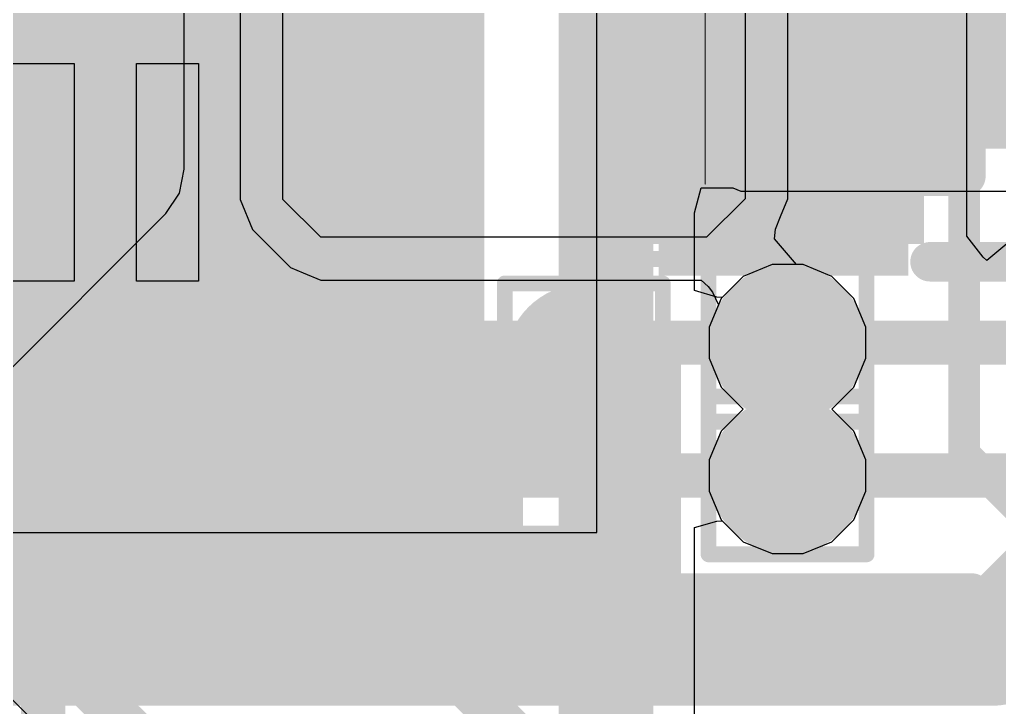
# Model space of a CAD drawing. Header units: inches. Extents: x -6 to 284, y -12 to 154.
# Drawn here: x 24.913 to 28.063, y -9.641 to -7.428 of the extents above; entities that cross this region are included whole.
import ezdxf

# ---------------------------------------------------------------- set-up
doc = ezdxf.new("R2010")
doc.units = ezdxf.units.IN
for name, color, linetype in [('Bottom Layer', 5, 'Continuous'), ('Bottom Overlay', 54, 'Continuous'), ('Bottom Paste', 16, 'Continuous'), ('Bottom Solder', 6, 'Continuous'), ('Drill Drawing', 1, 'Continuous'), ('GND-1', 16, 'Continuous'), ('GND-2', 90, 'Continuous'), ('GND-3', 216, 'Continuous'), ('GND-4', 54, 'Continuous'), ('PWR-1', 156, 'Continuous'), ('PWR-2', 130, 'Continuous'), ('Signal L1', 76, 'Continuous'), ('Signal L2', 6, 'Continuous'), ('Top Layer', 1, 'Continuous'), ('Top Overlay', 2, 'Continuous'), ('Top Paste', 8, 'Continuous'), ('Top Solder', 216, 'Continuous'), ('Via Holes', 16, 'Continuous')]:
    doc.layers.add(name, color=color, linetype=linetype)

# ---------------------------------------------------------------- blocks, each defined once
blk = doc.blocks.new('QFN_64__7_5_7_5__15')
at = {"layer": 'Top Layer'}
for points in [[(-3.1, 4.0076), (-2.9, 4.0076), (-2.9, 3.3076), (-3.1, 3.3076)], [(-2.6999, 4.0076), (-2.4999, 4.0076), (-2.4999, 3.3076), (-2.6999, 3.3076)]]:
    blk.add_hatch(color=1, dxfattribs=at).paths.add_polyline_path(points)
at = {"layer": 'Top Solder'}
for points in [[(-3.1508, 4.0584), (-2.8492, 4.0584), (-2.8492, 3.2568), (-3.1508, 3.2568)], [(-2.7507, 4.0584), (-2.4491, 4.0584), (-2.4491, 3.2568), (-2.7507, 3.2568)]]:
    blk.add_hatch(color=216, dxfattribs=at).paths.add_polyline_path(points)
at = {"layer": 'Top Overlay'}
for points in [[(-3.2644, 3.8262, 0.127, 0.127, 0), (-3.8262, 3.8262, 0.127, 0.127, 0)], [(-3.8262, 3.8262, 0.127, 0.127, 0), (-3.8262, 3.2644, 0.127, 0.127, 0)]]:
    blk.add_lwpolyline(points, format="xyseb", dxfattribs=at)
for points in [[(-3.858, 3.8262, 0.0635, 0.0635, 1), (-3.7945, 3.8262, 0.0635, 0.0635, 1)], [(-3.858, 3.8262, 0.0635, 0.0635, 1), (-3.7945, 3.8262, 0.0635, 0.0635, 1)], [(-3.2961, 3.8262, 0.0635, 0.0635, 1), (-3.2326, 3.8262, 0.0635, 0.0635, 1)], [(-3.858, 3.2644, 0.0635, 0.0635, 1), (-3.7945, 3.2644, 0.0635, 0.0635, 1)]]:
    blk.add_lwpolyline(points, format="xyseb", close=True, dxfattribs=at)
at = {"layer": 'Top Paste'}
for p, q in [((-3.1, 4.0076), (-3.1, 4.0076)), ((-3.1, 4.0076), (-2.9, 4.0076)), ((-3.1, 3.3076), (-3.1, 4.0076)), ((-2.9, 4.0076), (-2.9, 3.3076)), ((-2.6999, 4.0076), (-2.6999, 4.0076)), ((-2.6999, 4.0076), (-2.4999, 4.0076)), ((-2.6999, 3.3076), (-2.6999, 4.0076)), ((-2.9, 3.3076), (-3.1, 3.3076)), ((-2.4999, 3.3076), (-2.6999, 3.3076))]:
    blk.add_line(p, q, dxfattribs=at)
blk = doc.blocks.new('R___0201_46')
at = {"layer": 'Top Layer'}
for points in [[(-0.41, 0.185), (-0.14, 0.185), (-0.14, -0.185), (-0.41, -0.185)], [(0.14, 0.185), (0.41, 0.185), (0.41, -0.185), (0.14, -0.185)]]:
    blk.add_hatch(color=1, dxfattribs=at).paths.add_polyline_path(points)
at = {"layer": 'Top Paste'}
for points in [[(-0.41, 0.185), (-0.14, 0.185), (-0.14, -0.185), (-0.41, -0.185)], [(0.14, 0.185), (0.41, 0.185), (0.41, -0.185), (0.14, -0.185)]]:
    blk.add_hatch(color=8, dxfattribs=at).paths.add_polyline_path(points)
at = {"layer": 'Top Solder'}
for points in [[(-0.465, 0.24), (-0.085, 0.24), (-0.085, -0.24), (-0.465, -0.24)], [(0.085, 0.24), (0.465, 0.24), (0.465, -0.24), (0.085, -0.24)]]:
    blk.add_hatch(color=216, dxfattribs=at).paths.add_polyline_path(points)
at = {"layer": 'Top Overlay'}
for points in [[(-0.4826, 0.254, 0.127, 0.127, 0), (0.4826, 0.254, 0.127, 0.127, 0)], [(-0.4826, 0.254, 0.127, 0.127, 0), (-0.4826, -0.254, 0.127, 0.127, 0)], [(0.4826, 0.254, 0.127, 0.127, 0), (0.4826, -0.254, 0.127, 0.127, 0)], [(-0.4826, -0.254, 0.127, 0.127, 0), (0.4826, -0.254, 0.127, 0.127, 0)]]:
    blk.add_lwpolyline(points, format="xyseb", dxfattribs=at)
for points in [[(-0.5144, 0.254, 0.0635, 0.0635, 1), (-0.4509, 0.254, 0.0635, 0.0635, 1)], [(-0.5144, 0.254, 0.0635, 0.0635, 1), (-0.4509, 0.254, 0.0635, 0.0635, 1)], [(0.4508, 0.254, 0.0635, 0.0635, 1), (0.5143, 0.254, 0.0635, 0.0635, 1)], [(0.4508, 0.254, 0.0635, 0.0635, 1), (0.5143, 0.254, 0.0635, 0.0635, 1)], [(-0.5144, -0.254, 0.0635, 0.0635, 1), (-0.4509, -0.254, 0.0635, 0.0635, 1)], [(-0.5144, -0.254, 0.0635, 0.0635, 1), (-0.4509, -0.254, 0.0635, 0.0635, 1)], [(0.4508, -0.254, 0.0635, 0.0635, 1), (0.5143, -0.254, 0.0635, 0.0635, 1)], [(0.4508, -0.254, 0.0635, 0.0635, 1), (0.5143, -0.254, 0.0635, 0.0635, 1)]]:
    blk.add_lwpolyline(points, format="xyseb", close=True, dxfattribs=at)
blk = doc.blocks.new('IND_0603__1608_M_______51')
at = {"layer": 'Top Layer'}
for points in [[(-1, 0.4), (-0.4, 0.4), (-0.4, -0.4), (-1, -0.4)], [(0.4, 0.4), (1, 0.4), (1, -0.4), (0.4, -0.4)]]:
    blk.add_hatch(color=1, dxfattribs=at).paths.add_polyline_path(points)
at = {"layer": 'Top Paste'}
for points in [[(-1, 0.4), (-0.4, 0.4), (-0.4, -0.4), (-1, -0.4)], [(0.4, 0.4), (1, 0.4), (1, -0.4), (0.4, -0.4)]]:
    blk.add_hatch(color=8, dxfattribs=at).paths.add_polyline_path(points)
at = {"layer": 'Top Solder'}
for points in [[(-1.1016, 0.5016), (-0.2984, 0.5016), (-0.2984, -0.5016), (-1.1016, -0.5016)], [(0.2984, 0.5016), (1.1016, 0.5016), (1.1016, -0.5016), (0.2984, -0.5016)]]:
    blk.add_hatch(color=216, dxfattribs=at).paths.add_polyline_path(points)
at = {"layer": 'Top Overlay'}
for points in [[(0.2286, 0.4572, 0.127, 0.127, 0), (-0.2032, 0.4572, 0.127, 0.127, 0)], [(0.2286, -0.4572, 0.127, 0.127, 0), (-0.2032, -0.4572, 0.127, 0.127, 0)]]:
    blk.add_lwpolyline(points, format="xyseb", dxfattribs=at)
for points in [[(-0.2349, 0.4572, 0.0635, 0.0635, 1), (-0.1714, 0.4572, 0.0635, 0.0635, 1)], [(0.1969, 0.4572, 0.0635, 0.0635, 1), (0.2604, 0.4572, 0.0635, 0.0635, 1)], [(-0.2349, -0.4572, 0.0635, 0.0635, 1), (-0.1714, -0.4572, 0.0635, 0.0635, 1)], [(0.1969, -0.4572, 0.0635, 0.0635, 1), (0.2604, -0.4572, 0.0635, 0.0635, 1)]]:
    blk.add_lwpolyline(points, format="xyseb", close=True, dxfattribs=at)
blk = doc.blocks.new('R___0402_B_151')
at = {"layer": 'Bottom Layer'}
for points in [[(-0.2413, 0.3175), (-0.2413, -0.3175), (-0.6985, -0.3175), (-0.6985, 0.3175)], [(0.6985, 0.3175), (0.6985, -0.3175), (0.2413, -0.3175), (0.2413, 0.3175)]]:
    blk.add_hatch(color=5, dxfattribs=at).paths.add_polyline_path(points)
at = {"layer": 'Bottom Paste'}
for points in [[(-0.2413, 0.3175), (-0.2413, -0.3175), (-0.6985, -0.3175), (-0.6985, 0.3175)], [(0.6985, 0.3175), (0.6985, -0.3175), (0.2413, -0.3175), (0.2413, 0.3175)]]:
    blk.add_hatch(color=16, dxfattribs=at).paths.add_polyline_path(points)
at = {"layer": 'Bottom Solder'}
for points in [[(-0.1863, 0.3725), (-0.1863, -0.3725), (-0.7535, -0.3725), (-0.7535, 0.3725)], [(0.7535, 0.3725), (0.7535, -0.3725), (0.1863, -0.3725), (0.1863, 0.3725)]]:
    blk.add_hatch(color=6, dxfattribs=at).paths.add_polyline_path(points)
at = {"layer": 'Bottom Overlay'}
for points in [[(-0.7874, 0.4064, 0.127, 0.127, 0), (-0.7874, -0.4064, 0.127, 0.127, 0)], [(0.7874, 0.4064, 0.127, 0.127, 0), (-0.7874, 0.4064, 0.127, 0.127, 0)], [(0.7874, 0.4064, 0.127, 0.127, 0), (0.7874, -0.4064, 0.127, 0.127, 0)], [(-0.8128, 0.4318, 0.00323, 0.00323, 0), (0.8128, 0.4318, 0.00323, 0.00323, 0)], [(-0.7874, -0.4064, 0.127, 0.127, 0), (0.7874, -0.4064, 0.127, 0.127, 0)]]:
    blk.add_lwpolyline(points, format="xyseb", dxfattribs=at)
for points in [[(-0.8191, 0.4064, 0.0635, 0.0635, 1), (-0.7556, 0.4064, 0.0635, 0.0635, 1)], [(-0.8191, 0.4064, 0.0635, 0.0635, 1), (-0.7556, 0.4064, 0.0635, 0.0635, 1)], [(0.7557, 0.4064, 0.0635, 0.0635, 1), (0.8192, 0.4064, 0.0635, 0.0635, 1)], [(0.7557, 0.4064, 0.0635, 0.0635, 1), (0.8192, 0.4064, 0.0635, 0.0635, 1)], [(-0.8136, 0.4318, 0.00161, 0.00161, 1), (-0.812, 0.4318, 0.00161, 0.00161, 1)], [(0.812, 0.4318, 0.00161, 0.00161, 1), (0.8136, 0.4318, 0.00161, 0.00161, 1)], [(-0.8191, -0.4064, 0.0635, 0.0635, 1), (-0.7556, -0.4064, 0.0635, 0.0635, 1)], [(-0.8191, -0.4064, 0.0635, 0.0635, 1), (-0.7556, -0.4064, 0.0635, 0.0635, 1)], [(0.7557, -0.4064, 0.0635, 0.0635, 1), (0.8192, -0.4064, 0.0635, 0.0635, 1)], [(0.7557, -0.4064, 0.0635, 0.0635, 1), (0.8192, -0.4064, 0.0635, 0.0635, 1)]]:
    blk.add_lwpolyline(points, format="xyseb", close=True, dxfattribs=at)
blk = doc.blocks.new('0630CDMCCDS_3R3MC_B_238')
at = {"layer": 'Bottom Layer'}
blk.add_hatch(color=5, dxfattribs=at).paths.add_polyline_path([(-4.2, 1.6), (-1.8, 1.6), (-1.8, -1.6), (-4.2, -1.6)])
at = {"layer": 'Bottom Paste'}
blk.add_hatch(color=16, dxfattribs=at).paths.add_polyline_path([(-4.2, 1.6), (-1.8, 1.6), (-1.8, -1.6), (-4.2, -1.6)])
at = {"layer": 'Bottom Solder'}
blk.add_hatch(color=6, dxfattribs=at).paths.add_polyline_path([(-4.2508, 1.6508), (-1.7492, 1.6508), (-1.7492, -1.6508), (-4.2508, -1.6508)])

msp = doc.modelspace()

# ---------------------------------------------------------------- hatches: boundary and pattern name
at = {"layer": 'Bottom Layer'}
for points in [[(23.9566, -9.5826), (26.3566, -9.5826), (26.3566, -3.0879), (23.9566, -3.0879)], [(23.3589, -9.5826), (26.3566, -9.5826), (26.3566, -6.3826), (23.3589, -6.3826)], [(27.2313, -7.8428), (28.9405, -7.8428), (28.9405, -7.3856), (27.2313, -7.3856)]]:
    msp.add_hatch(color=5, dxfattribs=at).paths.add_polyline_path(points)
h = msp.add_hatch(color=5, dxfattribs=at)
edge = h.paths.add_edge_path()
edge.add_arc((27.3819, -8.4677), 0.15, 0, 360)
h = msp.add_hatch(color=5, dxfattribs=at)
edge = h.paths.add_edge_path()
edge.add_arc((27.3819, -8.8947), 0.15, 0, 360)
at = {"layer": 'Bottom Solder'}
h = msp.add_hatch(color=6, dxfattribs=at)
edge = h.paths.add_edge_path()
edge.add_arc((27.3819, -8.4677), 0.2516, 0, 360)
h = msp.add_hatch(color=6, dxfattribs=at)
edge = h.paths.add_edge_path()
edge.add_arc((27.3819, -8.8947), 0.2516, 0, 360)
at = {"layer": 'GND-1'}
h = msp.add_hatch(color=16, dxfattribs=at)
edge = h.paths.add_edge_path()
edge.add_arc((26.9732, -7.5935), 0.15, 0, 360)
h = msp.add_hatch(color=16, dxfattribs=at)
edge = h.paths.add_edge_path()
edge.add_arc((26.9732, -7.9443), 0.15, 0, 360)
h = msp.add_hatch(color=16, dxfattribs=at)
edge = h.paths.add_edge_path()
edge.add_arc((27.3819, -8.4677), 0.15, 0, 360)
h = msp.add_hatch(color=16, dxfattribs=at)
edge = h.paths.add_edge_path()
edge.add_arc((26.7265, -8.531), 0.15, 0, 360)
h = msp.add_hatch(color=16, dxfattribs=at)
edge = h.paths.add_edge_path()
edge.add_arc((27.3819, -8.8947), 0.15, 0, 360)
at = {"layer": 'GND-2'}
h = msp.add_hatch(color=90, dxfattribs=at)
edge = h.paths.add_edge_path()
edge.add_arc((27.3819, -8.4677), 0.15, 0, 360)
h = msp.add_hatch(color=90, dxfattribs=at)
edge = h.paths.add_edge_path()
edge.add_arc((27.3819, -8.8947), 0.15, 0, 360)
at = {"layer": 'GND-3'}
h = msp.add_hatch(color=216, dxfattribs=at)
edge = h.paths.add_edge_path()
edge.add_arc((27.3819, -8.4677), 0.15, 0, 360)
h = msp.add_hatch(color=216, dxfattribs=at)
edge = h.paths.add_edge_path()
edge.add_arc((27.3819, -8.8947), 0.15, 0, 360)
at = {"layer": 'GND-4'}
h = msp.add_hatch(color=54, dxfattribs=at)
edge = h.paths.add_edge_path()
edge.add_arc((27.3819, -8.4677), 0.15, 0, 360)
h = msp.add_hatch(color=54, dxfattribs=at)
edge = h.paths.add_edge_path()
edge.add_arc((27.3819, -8.8947), 0.15, 0, 360)
at = {"layer": 'PWR-1'}
h = msp.add_hatch(color=156, dxfattribs=at)
edge = h.paths.add_edge_path()
edge.add_arc((27.3819, -8.4677), 0.15, 0, 360)
h = msp.add_hatch(color=156, dxfattribs=at)
edge = h.paths.add_edge_path()
edge.add_arc((27.3819, -8.8947), 0.15, 0, 360)
at = {"layer": 'PWR-2'}
h = msp.add_hatch(color=130, dxfattribs=at)
edge = h.paths.add_edge_path()
edge.add_arc((27.3819, -8.4677), 0.15, 0, 360)
h = msp.add_hatch(color=130, dxfattribs=at)
edge = h.paths.add_edge_path()
edge.add_arc((27.3819, -8.8947), 0.15, 0, 360)
at = {"layer": 'Signal L1'}
h = msp.add_hatch(color=76, dxfattribs=at)
edge = h.paths.add_edge_path()
edge.add_arc((26.9732, -7.5935), 0.15, 0, 360)
h = msp.add_hatch(color=76, dxfattribs=at)
edge = h.paths.add_edge_path()
edge.add_arc((26.9732, -7.9443), 0.15, 0, 360)
h = msp.add_hatch(color=76, dxfattribs=at)
edge = h.paths.add_edge_path()
edge.add_arc((27.3819, -8.4677), 0.15, 0, 360)
h = msp.add_hatch(color=76, dxfattribs=at)
edge = h.paths.add_edge_path()
edge.add_arc((26.7265, -8.531), 0.15, 0, 360)
h = msp.add_hatch(color=76, dxfattribs=at)
edge = h.paths.add_edge_path()
edge.add_arc((27.3819, -8.8947), 0.15, 0, 360)
at = {"layer": 'Signal L2'}
h = msp.add_hatch(color=6, dxfattribs=at)
edge = h.paths.add_edge_path()
edge.add_arc((27.3819, -8.4677), 0.15, 0, 360)
h = msp.add_hatch(color=6, dxfattribs=at)
edge = h.paths.add_edge_path()
edge.add_arc((27.3819, -8.8947), 0.15, 0, 360)
at = {"layer": 'Top Layer'}
for points in [[(26.7491, -8.147), (27.2209, -8.147), (27.2209, -6.7114), (26.7491, -6.7114)], [(26.7491, -8.15), (27.8209, -8.15), (27.8209, -7.3321), (26.7491, -7.3321)], [(26.5369, -8.8309), (26.9069, -8.8309), (26.9069, -8.3822), (26.5369, -8.3822)]]:
    msp.add_hatch(color=1, dxfattribs=at).paths.add_polyline_path(points)
h = msp.add_hatch(color=1, dxfattribs=at)
edge = h.paths.add_edge_path()
edge.add_arc((26.9732, -7.5935), 0.15, 0, 360)
h = msp.add_hatch(color=1, dxfattribs=at)
edge = h.paths.add_edge_path()
edge.add_arc((26.9732, -7.9443), 0.15, 0, 360)
h = msp.add_hatch(color=1, dxfattribs=at)
edge = h.paths.add_edge_path()
edge.add_arc((27.3819, -8.4677), 0.15, 0, 360)
h = msp.add_hatch(color=1, dxfattribs=at)
edge = h.paths.add_edge_path()
edge.add_arc((26.7265, -8.531), 0.15, 0, 360)
h = msp.add_hatch(color=1, dxfattribs=at)
edge = h.paths.add_edge_path()
edge.add_arc((27.3819, -8.8947), 0.15, 0, 360)
at = {"layer": 'Top Solder'}
h = msp.add_hatch(color=216, dxfattribs=at)
edge = h.paths.add_edge_path()
edge.add_arc((27.3819, -8.4677), 0.2516, 0, 360)
h = msp.add_hatch(color=216, dxfattribs=at)
edge = h.paths.add_edge_path()
edge.add_arc((26.7265, -8.531), 0.2516, 0, 360)
h = msp.add_hatch(color=216, dxfattribs=at)
edge = h.paths.add_edge_path()
edge.add_arc((27.3819, -8.8947), 0.2516, 0, 360)
at = {"layer": 'Via Holes'}
h = msp.add_hatch(color=7, dxfattribs=at)
edge = h.paths.add_edge_path()
edge.add_arc((26.9732, -7.5935), 0.075, 0, 360)
h = msp.add_hatch(color=7, dxfattribs=at)
edge = h.paths.add_edge_path()
edge.add_arc((26.9732, -7.9443), 0.075, 0, 360)
h = msp.add_hatch(color=7, dxfattribs=at)
edge = h.paths.add_edge_path()
edge.add_arc((27.3819, -8.4677), 0.075, 0, 360)
h = msp.add_hatch(color=7, dxfattribs=at)
edge = h.paths.add_edge_path()
edge.add_arc((26.7265, -8.531), 0.075, 0, 360)
h = msp.add_hatch(color=7, dxfattribs=at)
edge = h.paths.add_edge_path()
edge.add_arc((27.3819, -8.8947), 0.075, 0, 360)

# ---------------------------------------------------------------- linework, layer by layer
at = {"layer": 'Bottom Layer'}
for p, q in [((27.083, -8.0499), (27.1043, -7.9698)), ((27.1043, -7.9698), (27.206, -7.9698)), ((27.206, -7.9698), (27.2313, -7.9803)), ((27.2313, -7.9803), (28.1692, -7.9803)), ((27.083, -8.2997), (27.083, -8.0499)), ((27.3319, -8.2161), (27.2394, -8.2544)), ((27.432, -8.2161), (27.3319, -8.2161)), ((27.5244, -8.2544), (27.432, -8.2161)), ((27.2394, -8.2544), (27.1719, -8.322)), ((27.5952, -8.3252), (27.5244, -8.2544)), ((27.1548, -8.3211), (27.083, -8.2997)), ((27.1719, -8.322), (27.1548, -8.3211)), ((27.6335, -8.4177), (27.5952, -8.3252)), ((27.6335, -8.5178), (27.6335, -8.4177)), ((27.5952, -8.6102), (27.6335, -8.5178)), ((27.5246, -8.6812), (27.5823, -8.6232)), ((27.5823, -8.6232), (27.5952, -8.6102)), ((27.5823, -8.7393), (27.5246, -8.6812)), ((27.5952, -8.7522), (27.5823, -8.7393)), ((27.6335, -8.8447), (27.5952, -8.7522)), ((27.6335, -8.9448), (27.6335, -8.8447)), ((27.5952, -9.0372), (27.6335, -8.9448)), ((27.1548, -9.0414), (27.1719, -9.0405)), ((27.1719, -9.0405), (27.2394, -9.108)), ((27.5244, -9.108), (27.5952, -9.0372)), ((27.083, -9.0627), (27.1548, -9.0414)), ((27.083, -10.8376), (27.083, -9.0627)), ((27.2394, -9.108), (27.3319, -9.1463)), ((27.432, -9.1463), (27.5244, -9.108)), ((27.3319, -9.1463), (27.432, -9.1463))]:
    msp.add_line(p, q, dxfattribs=at)
for points in [[(24.0836, -6.7083, 0.254, 0.254, 0), (25.1566, -7.7813, 0.254, 0.254, 0)], [(26.7981, -10.8376, 0.3048, 0.3048, 0), (26.7981, -6.9399, 0.3048, 0.3048, 0)], [(27.5488, -7.6142, 0.0889, 0.0889, 0), (28.623, -7.6142, 0.0889, 0.0889, 0)], [(25.1566, -7.9826, 0.254, 0.254, 0), (25.1566, -7.7813, 0.254, 0.254, 0)]]:
    msp.add_lwpolyline(points, format="xyseb", dxfattribs=at)
for points in [[(27.5266, -7.6142, 0.0445, 0.0445, 1), (27.571, -7.6142, 0.0445, 0.0445, 1)], [(25.0931, -7.7813, 0.127, 0.127, 1), (25.2201, -7.7813, 0.127, 0.127, 1)], [(25.0931, -7.7813, 0.127, 0.127, 1), (25.2201, -7.7813, 0.127, 0.127, 1)], [(25.0931, -7.9826, 0.127, 0.127, 1), (25.2201, -7.9826, 0.127, 0.127, 1)]]:
    msp.add_lwpolyline(points, format="xyseb", close=True, dxfattribs=at)
at = {"layer": 'Drill Drawing'}
for points in [[(26.7192, -7.4967, 0.0508, 0.0508, 0), (26.7192, -6.9887, 0.0508, 0.0508, 0)], [(27.2272, -7.4967, 0.0508, 0.0508, 0), (27.2272, -6.9887, 0.0508, 0.0508, 0)], [(26.7192, -7.8475, 0.0508, 0.0508, 0), (26.7192, -7.3395, 0.0508, 0.0508, 0)], [(27.2272, -7.8475, 0.0508, 0.0508, 0), (27.2272, -7.3395, 0.0508, 0.0508, 0)], [(26.7192, -7.4967, 0.0508, 0.0508, 0), (27.2272, -7.4967, 0.0508, 0.0508, 0)], [(26.7192, -7.6903, 0.0508, 0.0508, 0), (27.2272, -7.6903, 0.0508, 0.0508, 0)], [(26.7192, -8.1983, 0.0508, 0.0508, 0), (26.7192, -7.6903, 0.0508, 0.0508, 0)], [(27.2272, -8.1983, 0.0508, 0.0508, 0), (27.2272, -7.6903, 0.0508, 0.0508, 0)], [(26.7192, -7.8475, 0.0508, 0.0508, 0), (27.2272, -7.8475, 0.0508, 0.0508, 0)], [(26.7192, -8.1983, 0.0508, 0.0508, 0), (27.2272, -8.1983, 0.0508, 0.0508, 0)], [(27.1279, -8.2137, 0.0508, 0.0508, 0), (27.6359, -8.2137, 0.0508, 0.0508, 0)], [(27.1279, -8.7217, 0.0508, 0.0508, 0), (27.1279, -8.2137, 0.0508, 0.0508, 0)], [(27.6359, -8.7217, 0.0508, 0.0508, 0), (27.6359, -8.2137, 0.0508, 0.0508, 0)], [(26.4725, -8.277, 0.0508, 0.0508, 0), (26.9805, -8.277, 0.0508, 0.0508, 0)], [(26.4725, -8.785, 0.0508, 0.0508, 0), (26.4725, -8.277, 0.0508, 0.0508, 0)], [(26.9805, -8.785, 0.0508, 0.0508, 0), (26.9805, -8.277, 0.0508, 0.0508, 0)], [(27.1279, -8.6407, 0.0508, 0.0508, 0), (27.6359, -8.6407, 0.0508, 0.0508, 0)], [(27.1279, -9.1487, 0.0508, 0.0508, 0), (27.1279, -8.6407, 0.0508, 0.0508, 0)], [(27.6359, -9.1487, 0.0508, 0.0508, 0), (27.6359, -8.6407, 0.0508, 0.0508, 0)], [(27.1279, -8.7217, 0.0508, 0.0508, 0), (27.6359, -8.7217, 0.0508, 0.0508, 0)], [(26.4725, -8.785, 0.0508, 0.0508, 0), (26.9805, -8.785, 0.0508, 0.0508, 0)], [(27.1279, -9.1487, 0.0508, 0.0508, 0), (27.6359, -9.1487, 0.0508, 0.0508, 0)]]:
    msp.add_lwpolyline(points, format="xyseb", dxfattribs=at)
for points in [[(26.7065, -7.4967, 0.0254, 0.0254, 1), (26.7319, -7.4967, 0.0254, 0.0254, 1)], [(26.7065, -7.4967, 0.0254, 0.0254, 1), (26.7319, -7.4967, 0.0254, 0.0254, 1)], [(27.2145, -7.4967, 0.0254, 0.0254, 1), (27.2399, -7.4967, 0.0254, 0.0254, 1)], [(27.2145, -7.4967, 0.0254, 0.0254, 1), (27.2399, -7.4967, 0.0254, 0.0254, 1)], [(26.7065, -7.6903, 0.0254, 0.0254, 1), (26.7319, -7.6903, 0.0254, 0.0254, 1)], [(26.7065, -7.6903, 0.0254, 0.0254, 1), (26.7319, -7.6903, 0.0254, 0.0254, 1)], [(27.2145, -7.6903, 0.0254, 0.0254, 1), (27.2399, -7.6903, 0.0254, 0.0254, 1)], [(27.2145, -7.6903, 0.0254, 0.0254, 1), (27.2399, -7.6903, 0.0254, 0.0254, 1)], [(26.7065, -7.8475, 0.0254, 0.0254, 1), (26.7319, -7.8475, 0.0254, 0.0254, 1)], [(26.7065, -7.8475, 0.0254, 0.0254, 1), (26.7319, -7.8475, 0.0254, 0.0254, 1)], [(27.2145, -7.8475, 0.0254, 0.0254, 1), (27.2399, -7.8475, 0.0254, 0.0254, 1)], [(27.2145, -7.8475, 0.0254, 0.0254, 1), (27.2399, -7.8475, 0.0254, 0.0254, 1)], [(26.7065, -8.1983, 0.0254, 0.0254, 1), (26.7319, -8.1983, 0.0254, 0.0254, 1)], [(26.7065, -8.1983, 0.0254, 0.0254, 1), (26.7319, -8.1983, 0.0254, 0.0254, 1)], [(27.1152, -8.2137, 0.0254, 0.0254, 1), (27.1406, -8.2137, 0.0254, 0.0254, 1)], [(27.1152, -8.2137, 0.0254, 0.0254, 1), (27.1406, -8.2137, 0.0254, 0.0254, 1)], [(27.2145, -8.1983, 0.0254, 0.0254, 1), (27.2399, -8.1983, 0.0254, 0.0254, 1)], [(27.2145, -8.1983, 0.0254, 0.0254, 1), (27.2399, -8.1983, 0.0254, 0.0254, 1)], [(27.6232, -8.2137, 0.0254, 0.0254, 1), (27.6486, -8.2137, 0.0254, 0.0254, 1)], [(27.6232, -8.2137, 0.0254, 0.0254, 1), (27.6486, -8.2137, 0.0254, 0.0254, 1)], [(26.4598, -8.277, 0.0254, 0.0254, 1), (26.4852, -8.277, 0.0254, 0.0254, 1)], [(26.4598, -8.277, 0.0254, 0.0254, 1), (26.4852, -8.277, 0.0254, 0.0254, 1)], [(26.9678, -8.277, 0.0254, 0.0254, 1), (26.9932, -8.277, 0.0254, 0.0254, 1)], [(26.9678, -8.277, 0.0254, 0.0254, 1), (26.9932, -8.277, 0.0254, 0.0254, 1)], [(27.1152, -8.6407, 0.0254, 0.0254, 1), (27.1406, -8.6407, 0.0254, 0.0254, 1)], [(27.1152, -8.6407, 0.0254, 0.0254, 1), (27.1406, -8.6407, 0.0254, 0.0254, 1)], [(27.6232, -8.6407, 0.0254, 0.0254, 1), (27.6486, -8.6407, 0.0254, 0.0254, 1)], [(27.6232, -8.6407, 0.0254, 0.0254, 1), (27.6486, -8.6407, 0.0254, 0.0254, 1)], [(27.1152, -8.7217, 0.0254, 0.0254, 1), (27.1406, -8.7217, 0.0254, 0.0254, 1)], [(27.1152, -8.7217, 0.0254, 0.0254, 1), (27.1406, -8.7217, 0.0254, 0.0254, 1)], [(27.6232, -8.7217, 0.0254, 0.0254, 1), (27.6486, -8.7217, 0.0254, 0.0254, 1)], [(27.6232, -8.7217, 0.0254, 0.0254, 1), (27.6486, -8.7217, 0.0254, 0.0254, 1)], [(26.4598, -8.785, 0.0254, 0.0254, 1), (26.4852, -8.785, 0.0254, 0.0254, 1)], [(26.4598, -8.785, 0.0254, 0.0254, 1), (26.4852, -8.785, 0.0254, 0.0254, 1)], [(26.9678, -8.785, 0.0254, 0.0254, 1), (26.9932, -8.785, 0.0254, 0.0254, 1)], [(26.9678, -8.785, 0.0254, 0.0254, 1), (26.9932, -8.785, 0.0254, 0.0254, 1)], [(27.1152, -9.1487, 0.0254, 0.0254, 1), (27.1406, -9.1487, 0.0254, 0.0254, 1)], [(27.1152, -9.1487, 0.0254, 0.0254, 1), (27.1406, -9.1487, 0.0254, 0.0254, 1)], [(27.6232, -9.1487, 0.0254, 0.0254, 1), (27.6486, -9.1487, 0.0254, 0.0254, 1)], [(27.6232, -9.1487, 0.0254, 0.0254, 1), (27.6486, -9.1487, 0.0254, 0.0254, 1)]]:
    msp.add_lwpolyline(points, format="xyseb", close=True, dxfattribs=at)
at = {"layer": 'GND-1'}
for p, q in [((25.4421, -7.9095), (25.4421, -2.0935)), ((25.6217, -3.1791), (25.6217, -8.0064)), ((25.7592, -8.0064), (25.7592, -3.1791)), ((27.2454, -3.8735), (27.2454, -8.0047)), ((27.3828, -8.0047), (27.3828, -3.8739)), ((25.4267, -7.9868), (25.4421, -7.9095)), ((25.383, -8.0523), (25.4267, -7.9868)), ((25.6217, -8.0064), (25.662, -8.1036)), ((25.8812, -8.1284), (25.7592, -8.0064)), ((27.2454, -8.0047), (27.1216, -8.1284)), ((27.3592, -8.0616), (27.3828, -8.0047)), ((27.3828, -8.0047), (27.3828, -8.0047)), ((24.4536, -8.9816), (25.383, -8.0523)), ((27.3426, -8.1019), (27.3592, -8.0616)), ((25.662, -8.1036), (25.662, -8.1036)), ((25.662, -8.1036), (25.784, -8.2256)), ((27.3396, -8.1332), (27.3426, -8.1019)), ((27.1216, -8.1284), (25.8812, -8.1284)), ((27.4106, -8.2161), (27.3396, -8.1332)), ((27.432, -8.2161), (27.4106, -8.2161)), ((27.5244, -8.2544), (27.432, -8.2161)), ((25.784, -8.2256), (25.784, -8.2256)), ((25.784, -8.2256), (25.8242, -8.2423)), ((25.8242, -8.2423), (25.8812, -8.2659)), ((25.8812, -8.2659), (25.8812, -8.2659)), ((25.8812, -8.2659), (27.1043, -8.2659)), ((27.1043, -8.2659), (27.1269, -8.2867)), ((27.5952, -8.3252), (27.5244, -8.2544)), ((27.1269, -8.2867), (27.1405, -8.3055)), ((27.1405, -8.3055), (27.1599, -8.3462)), ((27.1599, -8.3462), (27.1303, -8.4177)), ((27.6335, -8.4177), (27.5952, -8.3252)), ((27.1303, -8.4177), (27.1303, -8.5178)), ((27.6335, -8.5178), (27.6335, -8.4177)), ((27.1303, -8.5178), (27.1686, -8.6102)), ((27.5952, -8.6102), (27.6335, -8.5178)), ((27.1686, -8.6102), (27.1815, -8.6232)), ((27.1815, -8.6232), (27.2392, -8.6812)), ((27.5246, -8.6812), (27.5823, -8.6232)), ((27.5823, -8.6232), (27.5952, -8.6102)), ((27.2392, -8.6812), (27.1815, -8.7393)), ((27.5823, -8.7393), (27.5246, -8.6812)), ((27.1686, -8.7522), (27.1303, -8.8447)), ((27.1815, -8.7393), (27.1686, -8.7522)), ((27.5952, -8.7522), (27.5823, -8.7393)), ((27.6335, -8.8447), (27.5952, -8.7522)), ((27.1303, -8.8447), (27.1303, -8.9448)), ((27.6335, -8.9448), (27.6335, -8.8447)), ((27.1303, -8.9448), (27.1686, -9.0372)), ((27.5952, -9.0372), (27.6335, -8.9448)), ((27.1686, -9.0372), (27.2394, -9.108)), ((27.5244, -9.108), (27.5952, -9.0372)), ((27.2394, -9.108), (27.3319, -9.1463)), ((27.432, -9.1463), (27.5244, -9.108)), ((27.3319, -9.1463), (27.432, -9.1463))]:
    msp.add_line(p, q, dxfattribs=at)
for points in [[(25.2401, -7.9095, 0.1422, 0.1422, 0), (25.2401, -2.0098, 0.1422, 0.1422, 0)], [(24.202, -8.9476, 0.1422, 0.1422, 0), (25.2401, -7.9095, 0.1422, 0.1422, 0)]]:
    msp.add_lwpolyline(points, format="xyseb", dxfattribs=at)
msp.add_lwpolyline([(25.2046, -7.9095, 0.0711, 0.0711, 1), (25.2757, -7.9095, 0.0711, 0.0711, 1)], format="xyseb", close=True, dxfattribs=at)
msp.add_lwpolyline([(25.2046, -7.9095, 0.0711, 0.0711, 1), (25.2757, -7.9095, 0.0711, 0.0711, 1)], format="xyseb", close=True, dxfattribs=at)
at = {"layer": 'GND-2'}
for p, q in [((27.3319, -8.2161), (27.2394, -8.2544)), ((27.432, -8.2161), (27.3319, -8.2161)), ((27.5244, -8.2544), (27.432, -8.2161)), ((27.2394, -8.2544), (27.1686, -8.3252)), ((27.5952, -8.3252), (27.5244, -8.2544)), ((27.1686, -8.3252), (27.1303, -8.4177)), ((27.6335, -8.4177), (27.5952, -8.3252)), ((27.1303, -8.4177), (27.1303, -8.5178)), ((27.6335, -8.5178), (27.6335, -8.4177)), ((27.1303, -8.5178), (27.1686, -8.6102)), ((27.5952, -8.6102), (27.6335, -8.5178)), ((27.1686, -8.6102), (27.1815, -8.6232)), ((27.1815, -8.6232), (27.2392, -8.6812)), ((27.5246, -8.6812), (27.5823, -8.6232)), ((27.5823, -8.6232), (27.5952, -8.6102)), ((27.2392, -8.6812), (27.1815, -8.7393)), ((27.5823, -8.7393), (27.5246, -8.6812)), ((27.1686, -8.7522), (27.1303, -8.8447)), ((27.1815, -8.7393), (27.1686, -8.7522)), ((27.5952, -8.7522), (27.5823, -8.7393)), ((27.6335, -8.8447), (27.5952, -8.7522)), ((27.1303, -8.8447), (27.1303, -8.9448)), ((27.6335, -8.9448), (27.6335, -8.8447)), ((27.1303, -8.9448), (27.1686, -9.0372)), ((27.5952, -9.0372), (27.6335, -8.9448)), ((27.1686, -9.0372), (27.2394, -9.108)), ((27.5244, -9.108), (27.5952, -9.0372)), ((27.2394, -9.108), (27.3319, -9.1463)), ((27.432, -9.1463), (27.5244, -9.108)), ((27.3319, -9.1463), (27.432, -9.1463))]:
    msp.add_line(p, q, dxfattribs=at)
at = {"layer": 'GND-3'}
for p, q in [((27.3319, -8.2161), (27.2394, -8.2544)), ((27.432, -8.2161), (27.3319, -8.2161)), ((27.5244, -8.2544), (27.432, -8.2161)), ((27.2394, -8.2544), (27.1686, -8.3252)), ((27.5952, -8.3252), (27.5244, -8.2544)), ((27.1686, -8.3252), (27.1303, -8.4177)), ((27.6335, -8.4177), (27.5952, -8.3252)), ((27.1303, -8.4177), (27.1303, -8.5178)), ((27.6335, -8.5178), (27.6335, -8.4177)), ((27.1303, -8.5178), (27.1686, -8.6102)), ((27.5952, -8.6102), (27.6335, -8.5178)), ((27.1686, -8.6102), (27.1815, -8.6232)), ((27.1815, -8.6232), (27.2392, -8.6812)), ((27.5246, -8.6812), (27.5823, -8.6232)), ((27.5823, -8.6232), (27.5952, -8.6102)), ((27.2392, -8.6812), (27.1815, -8.7393)), ((27.5823, -8.7393), (27.5246, -8.6812)), ((27.1686, -8.7522), (27.1303, -8.8447)), ((27.1815, -8.7393), (27.1686, -8.7522)), ((27.5952, -8.7522), (27.5823, -8.7393)), ((27.6335, -8.8447), (27.5952, -8.7522)), ((27.1303, -8.8447), (27.1303, -8.9448)), ((27.6335, -8.9448), (27.6335, -8.8447)), ((27.1303, -8.9448), (27.1686, -9.0372)), ((27.5952, -9.0372), (27.6335, -8.9448)), ((27.1686, -9.0372), (27.2394, -9.108)), ((27.5244, -9.108), (27.5952, -9.0372)), ((27.2394, -9.108), (27.3319, -9.1463)), ((27.432, -9.1463), (27.5244, -9.108)), ((27.3319, -9.1463), (27.432, -9.1463))]:
    msp.add_line(p, q, dxfattribs=at)
at = {"layer": 'GND-4'}
for p, q in [((27.3319, -8.2161), (27.2394, -8.2544)), ((27.432, -8.2161), (27.3319, -8.2161)), ((27.5244, -8.2544), (27.432, -8.2161)), ((27.2394, -8.2544), (27.1686, -8.3252)), ((27.5952, -8.3252), (27.5244, -8.2544)), ((27.1686, -8.3252), (27.1303, -8.4177)), ((27.6335, -8.4177), (27.5952, -8.3252)), ((27.1303, -8.4177), (27.1303, -8.5178)), ((27.6335, -8.5178), (27.6335, -8.4177)), ((27.1303, -8.5178), (27.1686, -8.6102)), ((27.5952, -8.6102), (27.6335, -8.5178)), ((27.1686, -8.6102), (27.1815, -8.6232)), ((27.1815, -8.6232), (27.2392, -8.6812)), ((27.5246, -8.6812), (27.5823, -8.6232)), ((27.5823, -8.6232), (27.5952, -8.6102)), ((27.2392, -8.6812), (27.1815, -8.7393)), ((27.5823, -8.7393), (27.5246, -8.6812)), ((27.1686, -8.7522), (27.1303, -8.8447)), ((27.1815, -8.7393), (27.1686, -8.7522)), ((27.5952, -8.7522), (27.5823, -8.7393)), ((27.6335, -8.8447), (27.5952, -8.7522)), ((27.1303, -8.8447), (27.1303, -8.9448)), ((27.6335, -8.9448), (27.6335, -8.8447)), ((27.1303, -8.9448), (27.1686, -9.0372)), ((27.5952, -9.0372), (27.6335, -8.9448)), ((27.1686, -9.0372), (27.2394, -9.108)), ((27.5244, -9.108), (27.5952, -9.0372)), ((27.2394, -9.108), (27.3319, -9.1463)), ((27.432, -9.1463), (27.5244, -9.108)), ((27.3319, -9.1463), (27.432, -9.1463))]:
    msp.add_line(p, q, dxfattribs=at)
at = {"layer": 'PWR-1'}
for p, q in [((27.3319, -8.2161), (27.2394, -8.2544)), ((27.432, -8.2161), (27.3319, -8.2161)), ((27.5244, -8.2544), (27.432, -8.2161)), ((27.2394, -8.2544), (27.1686, -8.3252)), ((27.5952, -8.3252), (27.5244, -8.2544)), ((27.1686, -8.3252), (27.1303, -8.4177)), ((27.6335, -8.4177), (27.5952, -8.3252)), ((27.1303, -8.4177), (27.1303, -8.5178)), ((27.6335, -8.5178), (27.6335, -8.4177)), ((27.1303, -8.5178), (27.1686, -8.6102)), ((27.5952, -8.6102), (27.6335, -8.5178)), ((27.1686, -8.6102), (27.1815, -8.6232)), ((27.1815, -8.6232), (27.2392, -8.6812)), ((27.5246, -8.6812), (27.5823, -8.6232)), ((27.5823, -8.6232), (27.5952, -8.6102)), ((27.2392, -8.6812), (27.1815, -8.7393)), ((27.5823, -8.7393), (27.5246, -8.6812)), ((27.1686, -8.7522), (27.1303, -8.8447)), ((27.1815, -8.7393), (27.1686, -8.7522)), ((27.5952, -8.7522), (27.5823, -8.7393)), ((27.6335, -8.8447), (27.5952, -8.7522)), ((27.1303, -8.8447), (27.1303, -8.9448)), ((27.6335, -8.9448), (27.6335, -8.8447)), ((27.1303, -8.9448), (27.1686, -9.0372)), ((27.5952, -9.0372), (27.6335, -8.9448)), ((27.1686, -9.0372), (27.2394, -9.108)), ((27.5244, -9.108), (27.5952, -9.0372)), ((27.2394, -9.108), (27.3319, -9.1463)), ((27.432, -9.1463), (27.5244, -9.108)), ((27.3319, -9.1463), (27.432, -9.1463))]:
    msp.add_line(p, q, dxfattribs=at)
at = {"layer": 'PWR-2'}
for p, q in [((27.3319, -8.2161), (27.2394, -8.2544)), ((27.432, -8.2161), (27.3319, -8.2161)), ((27.5244, -8.2544), (27.432, -8.2161)), ((27.2394, -8.2544), (27.1686, -8.3252)), ((27.5952, -8.3252), (27.5244, -8.2544)), ((27.1686, -8.3252), (27.1303, -8.4177)), ((27.6335, -8.4177), (27.5952, -8.3252)), ((27.1303, -8.4177), (27.1303, -8.5178)), ((27.6335, -8.5178), (27.6335, -8.4177)), ((27.1303, -8.5178), (27.1686, -8.6102)), ((27.5952, -8.6102), (27.6335, -8.5178)), ((27.1686, -8.6102), (27.1815, -8.6232)), ((27.1815, -8.6232), (27.2392, -8.6812)), ((27.5246, -8.6812), (27.5823, -8.6232)), ((27.5823, -8.6232), (27.5952, -8.6102)), ((27.2392, -8.6812), (27.1815, -8.7393)), ((27.5823, -8.7393), (27.5246, -8.6812)), ((27.1686, -8.7522), (27.1303, -8.8447)), ((27.1815, -8.7393), (27.1686, -8.7522)), ((27.5952, -8.7522), (27.5823, -8.7393)), ((27.6335, -8.8447), (27.5952, -8.7522)), ((27.1303, -8.8447), (27.1303, -8.9448)), ((27.6335, -8.9448), (27.6335, -8.8447)), ((27.1303, -8.9448), (27.1686, -9.0372)), ((27.5952, -9.0372), (27.6335, -8.9448)), ((27.1686, -9.0372), (27.2394, -9.108)), ((27.5244, -9.108), (27.5952, -9.0372)), ((27.2394, -9.108), (27.3319, -9.1463)), ((27.432, -9.1463), (27.5244, -9.108)), ((27.3319, -9.1463), (27.432, -9.1463))]:
    msp.add_line(p, q, dxfattribs=at)
at = {"layer": 'Signal L1'}
for points in [[(28.0447, -9.4451, 0.381, 0.381, 0), (28.3998, -9.0899, 0.381, 0.381, 0)], [(21.4752, -9.4451, 0.381, 0.381, 0), (28.0447, -9.4451, 0.381, 0.381, 0)]]:
    msp.add_lwpolyline(points, format="xyseb", dxfattribs=at)
msp.add_lwpolyline([(27.9494, -9.4451, 0.1905, 0.1905, 1), (28.1399, -9.4451, 0.1905, 0.1905, 1)], format="xyseb", close=True, dxfattribs=at)
msp.add_lwpolyline([(27.9494, -9.4451, 0.1905, 0.1905, 1), (28.1399, -9.4451, 0.1905, 0.1905, 1)], format="xyseb", close=True, dxfattribs=at)
at = {"layer": 'Signal L2'}
msp.add_line((24.568, -9.2953), (25.2802, -10.0075), dxfattribs=at)
for points in [[(27.9498, -8.8262, 0.1016, 0.1016, 0), (27.9498, 1.423, 0.1016, 0.1016, 0)], [(25.1623, -8.3849, 0.1422, 0.1422, 0), (25.1623, -1.08, 0.1422, 0.1422, 0)], [(25.6017, -8.1761, 0.1422, 0.1422, 0), (25.6017, -1.4589, 0.1422, 0.1422, 0)], [(25.6017, -8.1761, 0.1422, 0.1422, 0), (25.8933, -8.4677, 0.1422, 0.1422, 0)], [(25.1623, -8.3849, 0.1422, 0.1422, 0), (25.6722, -8.8947, 0.1422, 0.1422, 0)], [(25.8933, -8.4677, 0.1422, 0.1422, 0), (27.3819, -8.4677, 0.1422, 0.1422, 0)], [(27.9498, -8.8262, 0.1016, 0.1016, 0), (30.2762, -11.1527, 0.1016, 0.1016, 0)], [(25.6722, -8.8947, 0.1422, 0.1422, 0), (27.3819, -8.8947, 0.1422, 0.1422, 0)], [(24.7109, -9.1525, 0.1422, 0.1422, 0), (25.423, -9.8646, 0.1422, 0.1422, 0)]]:
    msp.add_lwpolyline(points, format="xyseb", dxfattribs=at)
for points in [[(25.5661, -8.1761, 0.0711, 0.0711, 1), (25.6372, -8.1761, 0.0711, 0.0711, 1)], [(25.5661, -8.1761, 0.0711, 0.0711, 1), (25.6372, -8.1761, 0.0711, 0.0711, 1)], [(25.1267, -8.3849, 0.0711, 0.0711, 1), (25.1978, -8.3849, 0.0711, 0.0711, 1)], [(25.1267, -8.3849, 0.0711, 0.0711, 1), (25.1978, -8.3849, 0.0711, 0.0711, 1)], [(25.8578, -8.4677, 0.0711, 0.0711, 1), (25.9289, -8.4677, 0.0711, 0.0711, 1)], [(25.8578, -8.4677, 0.0711, 0.0711, 1), (25.9289, -8.4677, 0.0711, 0.0711, 1)], [(27.3464, -8.4677, 0.0711, 0.0711, 1), (27.4175, -8.4677, 0.0711, 0.0711, 1)], [(27.9244, -8.8262, 0.0508, 0.0508, 1), (27.9752, -8.8262, 0.0508, 0.0508, 1)], [(27.9244, -8.8262, 0.0508, 0.0508, 1), (27.9752, -8.8262, 0.0508, 0.0508, 1)], [(25.6366, -8.8947, 0.0711, 0.0711, 1), (25.7077, -8.8947, 0.0711, 0.0711, 1)], [(25.6366, -8.8947, 0.0711, 0.0711, 1), (25.7077, -8.8947, 0.0711, 0.0711, 1)], [(27.3464, -8.8947, 0.0711, 0.0711, 1), (27.4175, -8.8947, 0.0711, 0.0711, 1)]]:
    msp.add_lwpolyline(points, format="xyseb", close=True, dxfattribs=at)
at = {"layer": 'Top Layer'}
for p, q in [((26.7686, -9.0784), (26.7686, 0.2284)), ((27.9584, -8.1247), (27.9584, -7.3321)), ((28.0103, -8.1929), (27.9584, -8.1247)), ((28.0864, -8.15), (28.0224, -8.2029)), ((28.0224, -8.2029), (28.0103, -8.1929)), ((17.4638, -9.0784), (26.7686, -9.0784))]:
    msp.add_line(p, q, dxfattribs=at)
for points in [[(26.046, -9.0069, 0.1422, 0.1422, 0), (26.046, -7.2615, 0.1422, 0.1422, 0)], [(24.9883, -9.7022, 0.1422, 0.1422, 0), (24.9883, -7.9191, 0.1422, 0.1422, 0)], [(25.3884, -9.3451, 0.1422, 0.1422, 0), (25.3884, -7.9191, 0.1422, 0.1422, 0)], [(27.3819, -8.4677, 0.1422, 0.1422, 0), (32.855, -8.4677, 0.1422, 0.1422, 0)], [(27.3819, -8.8947, 0.1422, 0.1422, 0), (32.689, -8.8947, 0.1422, 0.1422, 0)], [(26.046, -9.0069, 0.1422, 0.1422, 0), (26.285, -9.2459, 0.1422, 0.1422, 0)], [(26.285, -9.2459, 0.1422, 0.1422, 0), (26.7219, -9.2459, 0.1422, 0.1422, 0)], [(26.7219, -9.2459, 0.1422, 0.1422, 0), (26.7564, -9.2804, 0.1422, 0.1422, 0)], [(26.7564, -9.2804, 0.1422, 0.1422, 0), (27.9718, -9.2804, 0.1422, 0.1422, 0)], [(27.9718, -9.2804, 0.1422, 0.1422, 0), (28.1701, -9.4787, 0.1422, 0.1422, 0)], [(25.3884, -9.3451, 0.1422, 0.1422, 0), (25.5772, -9.5338, 0.1422, 0.1422, 0)], [(25.5772, -9.5338, 0.1422, 0.1422, 0), (26.3113, -9.5338, 0.1422, 0.1422, 0)], [(26.3113, -9.5338, 0.1422, 0.1422, 0), (26.608, -9.8306, 0.1422, 0.1422, 0)], [(24.9883, -9.7022, 0.1422, 0.1422, 0), (25.2317, -9.9455, 0.1422, 0.1422, 0)]]:
    msp.add_lwpolyline(points, format="xyseb", dxfattribs=at)
for points in [[(24.9528, -7.9191, 0.0711, 0.0711, 1), (25.0239, -7.9191, 0.0711, 0.0711, 1)], [(25.3528, -7.9191, 0.0711, 0.0711, 1), (25.424, -7.9191, 0.0711, 0.0711, 1)], [(27.3464, -8.4677, 0.0711, 0.0711, 1), (27.4175, -8.4677, 0.0711, 0.0711, 1)], [(27.3464, -8.8947, 0.0711, 0.0711, 1), (27.4175, -8.8947, 0.0711, 0.0711, 1)], [(26.0104, -9.0069, 0.0711, 0.0711, 1), (26.0816, -9.0069, 0.0711, 0.0711, 1)], [(26.0104, -9.0069, 0.0711, 0.0711, 1), (26.0816, -9.0069, 0.0711, 0.0711, 1)], [(26.2494, -9.2459, 0.0711, 0.0711, 1), (26.3206, -9.2459, 0.0711, 0.0711, 1)], [(26.2494, -9.2459, 0.0711, 0.0711, 1), (26.3206, -9.2459, 0.0711, 0.0711, 1)], [(26.6863, -9.2459, 0.0711, 0.0711, 1), (26.7574, -9.2459, 0.0711, 0.0711, 1)], [(26.6863, -9.2459, 0.0711, 0.0711, 1), (26.7574, -9.2459, 0.0711, 0.0711, 1)], [(26.7208, -9.2804, 0.0711, 0.0711, 1), (26.7919, -9.2804, 0.0711, 0.0711, 1)], [(26.7208, -9.2804, 0.0711, 0.0711, 1), (26.7919, -9.2804, 0.0711, 0.0711, 1)], [(27.9363, -9.2804, 0.0711, 0.0711, 1), (28.0074, -9.2804, 0.0711, 0.0711, 1)], [(27.9363, -9.2804, 0.0711, 0.0711, 1), (28.0074, -9.2804, 0.0711, 0.0711, 1)], [(25.3528, -9.3451, 0.0711, 0.0711, 1), (25.424, -9.3451, 0.0711, 0.0711, 1)], [(25.3528, -9.3451, 0.0711, 0.0711, 1), (25.424, -9.3451, 0.0711, 0.0711, 1)], [(25.5416, -9.5338, 0.0711, 0.0711, 1), (25.6127, -9.5338, 0.0711, 0.0711, 1)], [(25.5416, -9.5338, 0.0711, 0.0711, 1), (25.6127, -9.5338, 0.0711, 0.0711, 1)], [(26.2757, -9.5338, 0.0711, 0.0711, 1), (26.3468, -9.5338, 0.0711, 0.0711, 1)], [(26.2757, -9.5338, 0.0711, 0.0711, 1), (26.3468, -9.5338, 0.0711, 0.0711, 1)], [(24.9528, -9.7022, 0.0711, 0.0711, 1), (25.0239, -9.7022, 0.0711, 0.0711, 1)], [(24.9528, -9.7022, 0.0711, 0.0711, 1), (25.0239, -9.7022, 0.0711, 0.0711, 1)]]:
    msp.add_lwpolyline(points, format="xyseb", close=True, dxfattribs=at)

# ---------------------------------------------------------------- block references
for name, p, rotation in [('QFN_64__7_5_7_5__15', (22.3884, -4.2615), 180), ('0630CDMCCDS_3R3MC_B_238', (22.1566, -7.9826), 180), ('R___0402_B_151', (27.5488, -7.1443), 90), ('IND_0603__1608_M_______51', (28.0685, -7.75), 180), ('R___0201_46', (26.7219, -8.9709), 90)]:
    msp.add_blockref(name, p, dxfattribs=dict(rotation=rotation))

doc.saveas('drawing.dxf')
